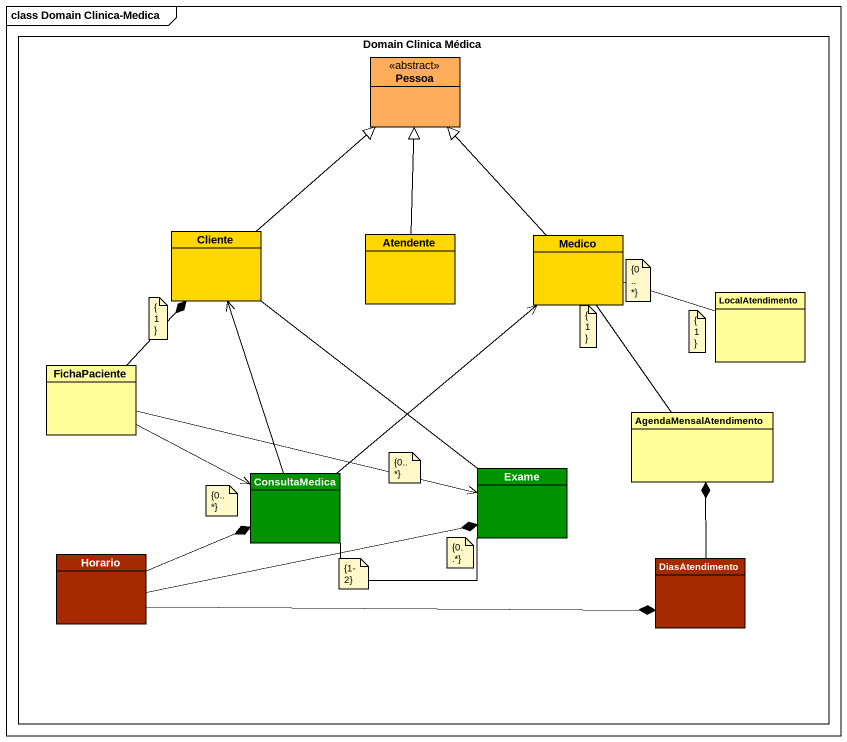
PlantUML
@startuml
mainframe class Domain Clinica-Medica
hide circle
hide empty members
rectangle "Domain Clinica Médica" as Domain_Clinica_Médica {
  class Pessoa <<abstract>> #FFAD5B
  class Cliente #FFD700
  class Atendente #FFD700
  class Medico #FFD700
  class LocalAtendimento #FFFE99
  class FichaPaciente #FFFE99
  class AgendaMensalAtendimento #FFFE99
  class ConsultaMedica #009300
  class Exame #009300
  class Horario #A52A00
  class DiasAtendimento #A52A00
}
Cliente -up-|> Pessoa
Atendente -up-|> Pessoa
Medico -up-|> Pessoa
Medico -right- LocalAtendimento
Medico -- AgendaMensalAtendimento
FichaPaciente -up-* Cliente
FichaPaciente -right-> ConsultaMedica
FichaPaciente -right-> Exame
ConsultaMedica -up-> Cliente
ConsultaMedica -up-> Medico
ConsultaMedica -right- Exame
Exame -up- Cliente
Horario -right-* ConsultaMedica
Horario -right-* Exame
Horario -right-* DiasAtendimento
DiasAtendimento -up-* AgendaMensalAtendimento
note as N1
  {1}
end note
note as N2
  {0..*}
end note
note as N3
  {1}
end note
note as N4
  {1}
end note
note as N5
  {0..*}
end note
note as N6
  {0..*}
end note
note as N7
  {1-2}
end note
note as N8
  {0..*}
end note
@enduml
